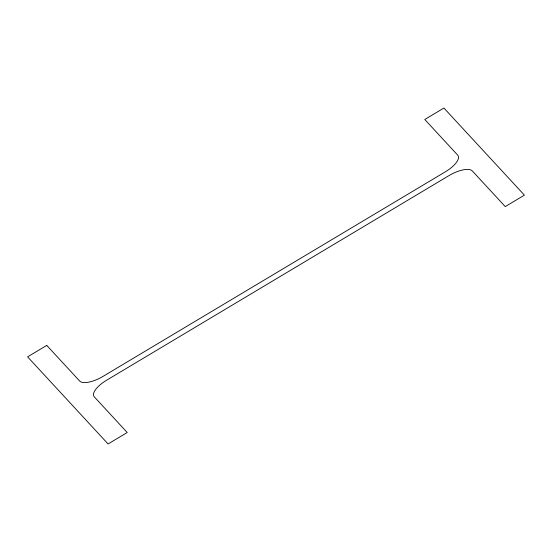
<?xml version="1.0" encoding="UTF-8"?>
<svg xmlns="http://www.w3.org/2000/svg" width="552" height="552" viewBox="0 0 552 552"><rect width="100%" height="100%" fill="white"/><g stroke="black" fill="none" stroke-linecap="round" stroke-linejoin="round"><path stroke-width="0.83" d="M46.754 345.4L27.6 356.847L108.075 443.96L127.222 432.513L94.316 396.888A20.921 7.976 -28.8 0 1 106.66 380.19L448.893 175.66A20.921 7.976 -28.8 0 1 472.339 170.975L505.246 206.6L524.4 195.153L443.925 108.04L424.778 119.487L457.684 155.112A20.921 7.976 -28.8 0 1 445.34 171.81L103.107 376.34A20.921 7.976 -28.8 0 1 79.66 381.025L46.754 345.4"/></g></svg>
